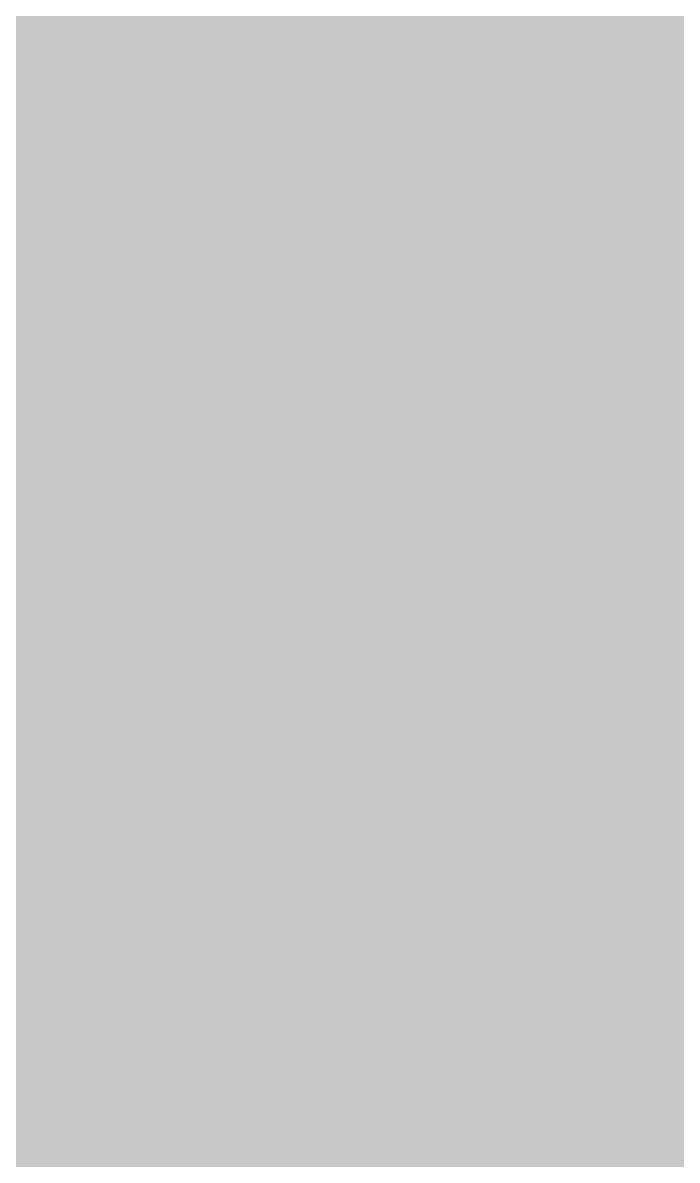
# Model space of a CAD drawing. Extents: x -60 to 60, y 0 to 50.
# Drawn here: x -33.488 to -31.78, y 28.323 to 31.291 of the extents above; entities that cross this region are included whole.
import ezdxf

# ---------------------------------------------------------------- set-up
doc = ezdxf.new("R2010")
doc.units = 0
doc.layers.add('21', color=53, linetype='CONTINUOUS')
doc.layers.add('42', color=132, linetype='CONTINUOUS')

# ---------------------------------------------------------------- blocks, each defined once
blk = doc.blocks.new('RECT')
blk.add_solid([(-0.5, -0.5), (0.5, -0.5), (-0.5, 0.5), (0.5, 0.5)])

msp = doc.modelspace()

# ---------------------------------------------------------------- linework, layer by layer
at = {"layer": '42', "const_width": 0.3556}
for points in [[(-45.268, 31.2928), (4.008, 31.2928)], [(-45.268, 30.9372), (4.008, 30.9372)], [(-45.268, 30.5816), (4.008, 30.5816)], [(-45.268, 30.226), (4.008, 30.226)], [(-45.268, 29.8704), (4.008, 29.8704)], [(-45.268, 29.5148), (4.008, 29.5148)], [(-45.268, 29.1592), (4.008, 29.1592)], [(-45.268, 28.8036), (4.008, 28.8036)], [(-45.268, 28.448), (4.008, 28.448)]]:
    msp.add_lwpolyline(points, dxfattribs=at)

# ---------------------------------------------------------------- block references
at = {"layer": '21', "rotation": 90}
for p, xscale, yscale in [((-33.4868, 30.7411), 0.8152, 0.0024), ((-33.4843, 30.7361), 0.8204, 0.0026), ((-33.4817, 30.7322), 0.828, 0.0024), ((-33.4792, 30.7271), 0.833, 0.0024), ((-33.4767, 30.7221), 0.8382, 0.0026), ((-33.4741, 30.717), 0.8484, 0.0024), ((-33.4716, 30.7119), 0.8534, 0.0026), ((-33.469, 30.7056), 0.8662, 0.0024), ((-33.4665, 30.6979), 0.8762, 0.0024), ((-33.464, 30.6891), 0.889, 0.0026), ((-33.4614, 30.6802), 0.9068, 0.0024), ((-33.4589, 30.6662), 0.9296, 0.0026), ((-33.4563, 30.3423), 1.5772, 0.0024), ((-33.4538, 30.3423), 1.5722, 0.0024), ((-33.4513, 30.3424), 1.5672, 0.0026), ((-33.4487, 30.3436), 1.5646, 0.0024), ((-33.4462, 30.3436), 1.5594, 0.0026), ((-33.4436, 30.3449), 1.557, 0.0024), ((-33.4411, 30.3436), 1.5544, 0.0024), ((-33.4386, 30.3436), 1.5494, 0.0026), ((-33.436, 30.3436), 1.5494, 0.0024), ((-33.4335, 30.3436), 1.5442, 0.0026), ((-33.4309, 30.3424), 1.5418, 0.0024), ((-33.4284, 30.3424), 1.5418, 0.0024), ((-33.4259, 30.3411), 1.5392, 0.0026), ((-33.4233, 30.3423), 1.5366, 0.0024), ((-33.4208, 30.3411), 1.5342, 0.0026), ((-33.4182, 30.3398), 1.5316, 0.0024), ((-33.4157, 30.3398), 1.5316, 0.0024), ((-33.4132, 30.3385), 1.529, 0.0026), ((-33.4106, 30.3385), 1.529, 0.0024), ((-33.4081, 30.3373), 1.5266, 0.0026), ((-33.4055, 30.3347), 1.5264, 0.0024), ((-33.403, 30.3347), 1.5264, 0.0024), ((-33.4005, 30.3335), 1.524, 0.0026), ((-33.3979, 30.3335), 1.524, 0.0024), ((-33.3954, 30.3322), 1.5214, 0.0026), ((-33.3928, 30.3296), 1.5214, 0.0024), ((-33.3903, 30.3296), 1.5214, 0.0024), ((-33.3878, 30.3284), 1.519, 0.0026), ((-33.3852, 30.3284), 1.519, 0.0024), ((-33.3827, 30.3258), 1.5188, 0.0026), ((-33.3801, 30.3246), 1.5164, 0.0024), ((-33.3776, 30.3246), 1.5164, 0.0024), ((-33.3751, 30.322), 1.5162, 0.0026), ((-33.3725, 30.3208), 1.5138, 0.0024), ((-33.37, 30.3208), 1.5138, 0.0026), ((-33.3674, 30.3182), 1.5138, 0.0024), ((-33.3649, 30.4452), 1.2598, 0.0024), ((-33.3624, 30.4477), 1.2496, 0.0026), ((-33.3598, 30.449), 1.242, 0.0024), ((-33.3573, 30.4516), 1.237, 0.0026), ((-33.3547, 30.4515), 1.2318, 0.0024), ((-33.3522, 30.4541), 1.2268, 0.0024), ((-33.3497, 30.4541), 1.2216, 0.0026), ((-33.3471, 30.4541), 1.2166, 0.0024), ((-33.3446, 30.4554), 1.2142, 0.0026), ((-33.342, 30.4554), 1.209, 0.0024), ((-33.3395, 30.4566), 1.2064, 0.0024), ((-33.337, 30.4567), 1.2014, 0.0026), ((-33.3344, 30.4566), 1.1962, 0.0024), ((-33.3319, 30.4579), 1.1938, 0.0026), ((-33.3293, 30.4579), 1.1886, 0.0024), ((-33.3268, 30.4592), 1.1862, 0.0024), ((-33.3243, 30.4592), 1.181, 0.0026), ((-33.3217, 30.4592), 1.176, 0.0024), ((-33.3192, 30.4592), 1.176, 0.0026), ((-33.3166, 30.4592), 1.171, 0.0024), ((-33.3141, 30.4605), 1.1684, 0.0024), ((-33.3116, 30.4592), 1.1658, 0.0026), ((-33.309, 30.4592), 1.1608, 0.0024), ((-33.3065, 30.4605), 1.1582, 0.0026), ((-33.3039, 30.4605), 1.1532, 0.0024), ((-33.3014, 30.4605), 1.1532, 0.0024), ((-33.2989, 30.4604), 1.148, 0.0026), ((-33.2963, 30.4592), 1.1456, 0.0024), ((-33.2938, 30.4605), 1.143, 0.0026), ((-33.2912, 30.4604), 1.1378, 0.0024), ((-33.2887, 30.4604), 1.1378, 0.0024), ((-33.2862, 30.4605), 1.1328, 0.0026), ((-33.2836, 30.4592), 1.1302, 0.0024), ((-33.2811, 30.4605), 1.1278, 0.0026), ((-33.2785, 30.4604), 1.1226, 0.0024), ((-33.276, 30.4604), 1.1226, 0.0024), ((-33.2735, 30.4605), 1.1176, 0.0026), ((-33.2709, 30.4592), 1.115, 0.0024), ((-33.2684, 30.4604), 1.1124, 0.0026), ((-33.2658, 30.4592), 1.11, 0.0024), ((-33.2633, 30.4592), 1.1048, 0.0024), ((-33.2608, 30.4592), 1.1048, 0.0026), ((-33.2582, 30.4592), 1.0998, 0.0024), ((-33.2557, 30.4579), 1.0972, 0.0026), ((-33.2531, 30.4592), 1.0948, 0.0024), ((-33.2506, 30.4579), 1.0922, 0.0024), ((-33.2481, 30.4579), 1.087, 0.0026), ((-33.2455, 30.4579), 1.087, 0.0024), ((-33.243, 30.4579), 1.082, 0.0026), ((-33.2404, 30.4566), 1.0794, 0.0024), ((-33.2379, 30.4579), 1.0768, 0.0024), ((-33.2354, 30.4567), 1.0744, 0.0026), ((-33.2328, 30.4554), 1.0718, 0.0024), ((-33.2303, 30.4554), 1.0668, 0.0026), ((-33.2277, 30.4554), 1.0668, 0.0024), ((-33.2252, 30.4554), 1.0618, 0.0024), ((-33.2227, 30.6065), 0.7544, 0.0026), ((-33.2201, 30.6078), 0.7468, 0.0024), ((-33.2176, 30.609), 0.739, 0.0026), ((-33.215, 30.6103), 0.7366, 0.0024), ((-33.2125, 30.6116), 0.729, 0.0024), ((-33.21, 30.6129), 0.7214, 0.0026), ((-33.2074, 30.6141), 0.7136, 0.0024), ((-33.2049, 30.6154), 0.706, 0.0026), ((-33.2023, 30.6166), 0.6984, 0.0024), ((-33.1998, 30.6179), 0.6908, 0.0024), ((-33.1973, 30.6192), 0.6832, 0.0026), ((-33.1947, 30.6217), 0.673, 0.0024), ((-33.1922, 30.623), 0.6654, 0.0026), ((-33.1896, 30.6243), 0.6578, 0.0024), ((-33.1871, 30.6256), 0.6502, 0.0024), ((-33.1846, 30.6268), 0.6426, 0.0026), ((-33.182, 30.6281), 0.635, 0.0024), ((-33.1795, 30.6294), 0.6274, 0.0026), ((-33.1769, 30.6306), 0.6196, 0.0024), ((-33.1744, 30.6332), 0.6096, 0.0024), ((-33.1719, 30.6345), 0.602, 0.0026), ((-33.1693, 30.6357), 0.5942, 0.0024), ((-33.1668, 30.637), 0.5868, 0.0026), ((-33.1642, 30.6383), 0.574, 0.0024), ((-33.1617, 30.6395), 0.5664, 0.0024), ((-33.1592, 30.6421), 0.5562, 0.0026), ((-33.1566, 30.642), 0.546, 0.0024), ((-33.1541, 30.6433), 0.5384, 0.0026), ((-33.1515, 30.6459), 0.5284, 0.0024), ((-33.149, 30.6459), 0.5182, 0.0024), ((-33.1465, 30.6484), 0.508, 0.0026), ((-33.1439, 30.6497), 0.4952, 0.0024), ((-33.1414, 30.6509), 0.4876, 0.0026), ((-33.1388, 30.6522), 0.4748, 0.0024), ((-33.1363, 30.6548), 0.4648, 0.0024), ((-33.1338, 30.6548), 0.4546, 0.0026), ((-33.1312, 30.656), 0.4418, 0.0024), ((-33.1287, 30.6573), 0.4292, 0.0026), ((-33.1261, 30.6598), 0.419, 0.0024), ((-33.1236, 30.6611), 0.4064, 0.0024), ((-33.1211, 30.6624), 0.3936, 0.0026), ((-33.1185, 30.6637), 0.381, 0.0024), ((-33.116, 30.6649), 0.3632, 0.0026), ((-33.1134, 30.6662), 0.3504, 0.0024), ((-33.1109, 30.6687), 0.3352, 0.0024), ((-33.1084, 30.6687), 0.32, 0.0026), ((-33.1058, 30.67), 0.3022, 0.0024), ((-33.1033, 30.6713), 0.2844, 0.0026), ((-33.1007, 30.6738), 0.264, 0.0024), ((-33.0982, 30.6751), 0.2464, 0.0024), ((-33.0957, 30.6763), 0.2234, 0.0026), ((-33.0931, 30.6776), 0.1954, 0.0024), ((-33.0906, 30.6789), 0.1676, 0.0026), ((-33.088, 30.6802), 0.1346, 0.0024), ((-33.0855, 30.6827), 0.0838, 0.0024), ((-32.7629, 30.002), 0.8508, 0.0024), ((-32.7604, 30.002), 0.8508, 0.0026), ((-32.7578, 30.002), 0.8508, 0.0024), ((-32.7553, 30.0033), 0.8484, 0.0024), ((-32.7528, 30.0033), 0.8484, 0.0026), ((-32.7502, 30.0045), 0.8508, 0.0024), ((-32.7477, 30.0058), 0.8484, 0.0026), ((-32.7451, 30.0058), 0.8484, 0.0024), ((-32.7426, 30.0058), 0.8484, 0.0024), ((-32.7401, 30.0071), 0.8458, 0.0026), ((-32.7375, 30.0083), 0.8482, 0.0024), ((-32.735, 30.0083), 0.8482, 0.0026), ((-32.7324, 30.0096), 0.8458, 0.0024), ((-32.7299, 30.0096), 0.8458, 0.0024), ((-32.7274, 30.0109), 0.8432, 0.0026), ((-32.7248, 30.0109), 0.8432, 0.0024), ((-32.7223, 30.0122), 0.8458, 0.0026), ((-32.7197, 30.0134), 0.8432, 0.0024), ((-32.7172, 30.0134), 0.8432, 0.0024), ((-32.7147, 30.0134), 0.8432, 0.0026), ((-32.7121, 30.0147), 0.8408, 0.0024), ((-32.7096, 30.0147), 0.8408, 0.0026), ((-32.707, 30.016), 0.8382, 0.0024), ((-32.7045, 30.0172), 0.8406, 0.0024), ((-32.702, 30.0172), 0.8406, 0.0026), ((-32.6994, 30.0185), 0.8382, 0.0024), ((-32.6969, 30.0185), 0.8382, 0.0026), ((-32.6943, 30.0198), 0.8356, 0.0024), ((-32.6918, 30.0198), 0.8356, 0.0024), ((-32.6893, 30.0198), 0.8356, 0.0026), ((-32.6867, 30.021), 0.833, 0.0024), ((-32.6842, 30.0223), 0.8356, 0.0026), ((-32.6816, 30.0236), 0.8332, 0.0024), ((-32.6791, 30.0236), 0.8332, 0.0024), ((-32.6766, 30.0236), 0.8332, 0.0026), ((-32.674, 30.0249), 0.8306, 0.0024), ((-32.6715, 30.0249), 0.8306, 0.0026), ((-32.6689, 30.0261), 0.828, 0.0024), ((-32.6664, 30.0261), 0.828, 0.0024), ((-32.6639, 30.0261), 0.828, 0.0026), ((-32.6613, 30.0274), 0.8254, 0.0024), ((-32.6588, 30.0274), 0.8254, 0.0026), ((-32.6562, 30.0287), 0.823, 0.0024), ((-32.6537, 30.0287), 0.823, 0.0024), ((-32.6512, 30.0299), 0.8204, 0.0026), ((-32.6486, 30.0299), 0.8204, 0.0024), ((-32.6461, 30.0299), 0.8204, 0.0026), ((-32.6435, 30.0325), 0.8204, 0.0024), ((-32.641, 30.0325), 0.8204, 0.0024), ((-32.6385, 30.0337), 0.8178, 0.0026), ((-32.6359, 30.0337), 0.8178, 0.0024), ((-32.6334, 30.035), 0.8152, 0.0026), ((-32.6308, 30.035), 0.8152, 0.0024), ((-32.6283, 30.035), 0.8152, 0.0024), ((-32.6258, 30.0363), 0.8128, 0.0026), ((-32.6232, 30.0363), 0.8128, 0.0024), ((-32.6207, 30.0375), 0.8102, 0.0026), ((-32.6181, 30.0375), 0.8102, 0.0024), ((-32.6156, 30.0388), 0.8076, 0.0024), ((-32.6131, 30.0388), 0.8076, 0.0026), ((-32.6105, 30.0401), 0.8052, 0.0024), ((-32.608, 30.0388), 0.8026, 0.0026), ((-32.6054, 30.0401), 0.8, 0.0024), ((-32.6029, 30.0401), 0.8, 0.0024), ((-32.6004, 30.0414), 0.7976, 0.0026), ((-32.5978, 30.0414), 0.7976, 0.0024), ((-32.5953, 30.0426), 0.795, 0.0026), ((-32.5927, 30.0426), 0.795, 0.0024), ((-32.5902, 30.0439), 0.7924, 0.0024), ((-32.5877, 30.0439), 0.7924, 0.0026), ((-32.5851, 30.0452), 0.79, 0.0024), ((-32.5826, 30.0452), 0.79, 0.0026), ((-32.58, 30.0465), 0.7874, 0.0024), ((-32.5775, 30.0465), 0.7874, 0.0024), ((-32.575, 30.0477), 0.7848, 0.0026), ((-32.5724, 30.0477), 0.7848, 0.0024), ((-32.5699, 30.049), 0.7824, 0.0026), ((-32.5673, 30.0477), 0.7798, 0.0024), ((-32.5648, 30.049), 0.7772, 0.0024), ((-32.5623, 30.049), 0.7772, 0.0026), ((-32.5597, 30.0502), 0.7746, 0.0024), ((-32.5572, 30.0502), 0.7746, 0.0026), ((-32.5546, 30.0515), 0.772, 0.0024), ((-32.5521, 30.0515), 0.772, 0.0024), ((-32.5496, 30.0528), 0.7696, 0.0026), ((-32.547, 30.0515), 0.767, 0.0024), ((-32.5445, 30.0528), 0.7646, 0.0026), ((-32.5419, 30.0528), 0.7646, 0.0024), ((-32.5394, 30.0541), 0.762, 0.0024), ((-32.5369, 30.0553), 0.7594, 0.0026), ((-32.5343, 30.0553), 0.7594, 0.0024), ((-32.5318, 30.0566), 0.7568, 0.0026), ((-32.5292, 30.0553), 0.7542, 0.0024), ((-32.5267, 30.0566), 0.7518, 0.0024), ((-32.5242, 30.0566), 0.7518, 0.0026), ((-32.5216, 30.0578), 0.7492, 0.0024), ((-32.5191, 30.0591), 0.7466, 0.0026), ((-32.5165, 30.0579), 0.7442, 0.0024), ((-32.514, 30.0591), 0.7416, 0.0024), ((-32.5115, 30.0591), 0.7416, 0.0026), ((-32.5089, 30.0604), 0.739, 0.0024), ((-32.5064, 30.0617), 0.7366, 0.0026), ((-32.5038, 30.0604), 0.734, 0.0024), ((-32.5013, 30.0617), 0.7316, 0.0024), ((-32.4988, 30.0617), 0.7316, 0.0026), ((-32.4962, 30.063), 0.729, 0.0024), ((-32.8645, 29.9702), 0.8534, 0.0024), ((-32.862, 29.9702), 0.8534, 0.0026), ((-32.8594, 29.9715), 0.8508, 0.0024), ((-32.8569, 29.9728), 0.8534, 0.0024), ((-32.8544, 29.9728), 0.8534, 0.0026), ((-32.8518, 29.974), 0.8508, 0.0024), ((-32.8493, 29.9753), 0.8534, 0.0026), ((-32.8467, 29.9753), 0.8534, 0.0024), ((-32.8442, 29.9753), 0.8534, 0.0024), ((-32.8417, 29.9779), 0.8534, 0.0026), ((-32.8391, 29.9779), 0.8534, 0.0024), ((-32.8366, 29.9779), 0.8534, 0.0026), ((-32.834, 29.9804), 0.8534, 0.0024), ((-32.8315, 29.9804), 0.8534, 0.0024), ((-32.829, 29.9804), 0.8534, 0.0026), ((-32.8264, 29.9829), 0.8534, 0.0024), ((-32.8239, 29.9829), 0.8534, 0.0026), ((-32.8213, 29.9829), 0.8534, 0.0024), ((-32.8188, 29.9842), 0.856, 0.0024), ((-32.8163, 29.9855), 0.8534, 0.0026), ((-32.8137, 29.9855), 0.8534, 0.0024), ((-32.8112, 29.9868), 0.856, 0.0026), ((-32.8086, 29.988), 0.8534, 0.0024), ((-32.8061, 29.988), 0.8534, 0.0024), ((-32.8036, 29.988), 0.8534, 0.0026), ((-32.801, 29.9906), 0.8534, 0.0024), ((-32.7985, 29.9906), 0.8534, 0.0026), ((-32.7959, 29.9906), 0.8534, 0.0024), ((-32.7934, 29.9931), 0.8534, 0.0024), ((-32.7909, 29.9931), 0.8534, 0.0026), ((-32.7883, 29.9931), 0.8534, 0.0024), ((-32.7858, 29.9943), 0.8508, 0.0026), ((-32.7832, 29.9956), 0.8534, 0.0024), ((-32.7807, 29.9956), 0.8534, 0.0024), ((-32.7782, 29.9969), 0.8508, 0.0026), ((-32.7756, 29.9969), 0.8508, 0.0024), ((-32.7731, 29.9982), 0.8534, 0.0026), ((-32.7705, 29.9994), 0.8508, 0.0024), ((-32.768, 29.9994), 0.8508, 0.0024), ((-32.7655, 29.9994), 0.8508, 0.0026), ((-32.4937, 30.0629), 0.7238, 0.0026), ((-32.4911, 30.0629), 0.7238, 0.0024), ((-32.4886, 30.0642), 0.7212, 0.0024), ((-32.4861, 30.0642), 0.7212, 0.0026), ((-32.4835, 30.0642), 0.7162, 0.0024), ((-32.481, 30.0655), 0.7138, 0.0026), ((-32.4784, 30.0655), 0.7138, 0.0024), ((-32.4759, 30.0668), 0.7112, 0.0024), ((-32.4734, 30.0667), 0.706, 0.0026), ((-32.4708, 30.0667), 0.706, 0.0024), ((-32.4683, 30.068), 0.7034, 0.0026), ((-32.4657, 30.068), 0.6984, 0.0024), ((-32.4632, 30.068), 0.6984, 0.0024), ((-32.4607, 30.0693), 0.696, 0.0026), ((-32.4581, 30.0706), 0.6934, 0.0024), ((-32.4556, 30.0706), 0.6884, 0.0026), ((-32.453, 30.0706), 0.6884, 0.0024), ((-32.4505, 30.0719), 0.6858, 0.0024), ((-32.448, 30.0718), 0.6806, 0.0026), ((-32.4454, 30.0718), 0.6806, 0.0024), ((-32.4429, 30.0731), 0.6782, 0.0026), ((-32.4403, 30.0731), 0.673, 0.0024), ((-32.4378, 30.0744), 0.6706, 0.0024), ((-32.4353, 30.0731), 0.668, 0.0026), ((-32.4327, 30.0744), 0.6654, 0.0024), ((-32.4302, 30.0756), 0.6628, 0.0026), ((-32.4276, 30.0756), 0.6578, 0.0024), ((-32.4251, 30.0756), 0.6578, 0.0024), ((-32.4226, 30.0769), 0.6552, 0.0026), ((-32.42, 30.0769), 0.6502, 0.0024), ((-32.4175, 30.0782), 0.6476, 0.0026), ((-32.4149, 30.0769), 0.645, 0.0024), ((-32.4124, 30.0782), 0.6426, 0.0024), ((-32.4099, 30.0794), 0.64, 0.0026), ((-32.4073, 30.0795), 0.635, 0.0024), ((-32.4048, 30.0807), 0.6324, 0.0026), ((-32.9356, 30.1658), 0.4012, 0.0024), ((-32.9331, 30.1658), 0.4012, 0.0024), ((-32.9306, 30.1671), 0.4038, 0.0026), ((-32.928, 30.1658), 0.4064, 0.0024), ((-32.9255, 30.1671), 0.409, 0.0026), ((-32.9229, 30.1671), 0.409, 0.0024), ((-32.9204, 30.1671), 0.414, 0.0024), ((-32.9179, 30.1671), 0.414, 0.0026), ((-32.9153, 30.1671), 0.414, 0.0024), ((-32.9128, 30.1671), 0.419, 0.0026), ((-32.9102, 30.1671), 0.419, 0.0024), ((-32.9077, 30.1671), 0.4242, 0.0024), ((-32.9052, 30.1671), 0.4242, 0.0026), ((-32.9026, 30.1671), 0.4292, 0.0024), ((-32.9001, 30.1671), 0.4292, 0.0026), ((-32.8975, 30.1658), 0.4318, 0.0024), ((-32.895, 30.1658), 0.4368, 0.0024), ((-32.8925, 30.1646), 0.4394, 0.0026), ((-32.8899, 30.1645), 0.4444, 0.0024), ((-32.8874, 30.1633), 0.447, 0.0026), ((-32.8848, 30.1633), 0.4522, 0.0024), ((-32.8823, 30.162), 0.4546, 0.0024), ((-32.8798, 30.1582), 0.4622, 0.0026), ((-32.8772, 29.9664), 0.8508, 0.0024), ((-32.8747, 29.9664), 0.8508, 0.0026), ((-32.8721, 29.9664), 0.8508, 0.0024), ((-32.8696, 29.9689), 0.8508, 0.0024), ((-32.8671, 29.9689), 0.8508, 0.0026), ((-32.4022, 30.0807), 0.6272, 0.0024), ((-32.3997, 30.0807), 0.6272, 0.0024), ((-32.3972, 30.0807), 0.6222, 0.0026), ((-32.3946, 30.082), 0.6198, 0.0024), ((-32.3921, 30.0833), 0.6172, 0.0026), ((-32.3895, 30.0833), 0.6122, 0.0024), ((-32.387, 30.0846), 0.6096, 0.0024), ((-32.3845, 30.0845), 0.6044, 0.0026), ((-32.3819, 30.0845), 0.6044, 0.0024), ((-32.3794, 30.0845), 0.5994, 0.0026), ((-32.3768, 30.0858), 0.5968, 0.0024), ((-32.3743, 30.0858), 0.5918, 0.0024), ((-32.3718, 30.0871), 0.5892, 0.0026), ((-32.3692, 30.0871), 0.5842, 0.0024), ((-32.3667, 30.0883), 0.5816, 0.0026), ((-32.3641, 30.0884), 0.5766, 0.0024), ((-32.3616, 30.0896), 0.574, 0.0024), ((-32.3591, 30.0896), 0.5688, 0.0026), ((-32.3565, 30.0909), 0.5664, 0.0024), ((-32.354, 30.0909), 0.5614, 0.0026), ((-32.3514, 30.0922), 0.5588, 0.0024), ((-32.3489, 30.0921), 0.5536, 0.0024), ((-32.3464, 30.0922), 0.5486, 0.0026), ((-32.3438, 30.0934), 0.546, 0.0024), ((-32.9966, 30.1557), 0.3658, 0.0024), ((-32.9941, 30.1557), 0.3658, 0.0026), ((-32.9915, 30.1569), 0.3682, 0.0024), ((-32.989, 30.1569), 0.3682, 0.0026), ((-32.9864, 30.1582), 0.3708, 0.0024), ((-32.9839, 30.1582), 0.3708, 0.0024), ((-32.9814, 30.1595), 0.3734, 0.0026), ((-32.9788, 30.1595), 0.3734, 0.0024), ((-32.9763, 30.1595), 0.3784, 0.0026), ((-32.9737, 30.1595), 0.3784, 0.0024), ((-32.9712, 30.1595), 0.3784, 0.0024), ((-32.9687, 30.1608), 0.381, 0.0026), ((-32.9661, 30.1608), 0.381, 0.0024), ((-32.9636, 30.162), 0.3834, 0.0026), ((-32.961, 30.162), 0.3834, 0.0024), ((-32.9585, 30.1633), 0.386, 0.0024), ((-32.956, 30.1633), 0.386, 0.0026), ((-32.9534, 30.1646), 0.3886, 0.0024), ((-32.9509, 30.1633), 0.3912, 0.0026), ((-32.9483, 30.1645), 0.3936, 0.0024), ((-32.9458, 30.1645), 0.3936, 0.0024), ((-32.9433, 30.1645), 0.3936, 0.0026), ((-32.9407, 30.1658), 0.3962, 0.0024), ((-32.9382, 30.1646), 0.3988, 0.0026), ((-32.3413, 30.0934), 0.541, 0.0026), ((-32.3387, 30.0947), 0.5384, 0.0024), ((-32.3362, 30.0947), 0.5334, 0.0024), ((-32.3337, 30.096), 0.5258, 0.0026), ((-32.3311, 30.0972), 0.5232, 0.0024), ((-32.3286, 30.0972), 0.518, 0.0026), ((-32.326, 30.0985), 0.5156, 0.0024), ((-32.3235, 30.0985), 0.5104, 0.0024), ((-32.321, 30.0985), 0.5054, 0.0026), ((-32.3184, 30.0998), 0.503, 0.0024), ((-32.3159, 30.101), 0.4952, 0.0026), ((-32.3133, 30.1011), 0.4902, 0.0024), ((-32.3108, 30.101), 0.485, 0.0024), ((-32.3083, 30.1023), 0.4826, 0.0026), ((-32.3057, 30.1036), 0.475, 0.0024), ((-32.3032, 30.1036), 0.4698, 0.0026), ((-32.3006, 30.1049), 0.4674, 0.0024), ((-33.0626, 30.1379), 0.3404, 0.0024), ((-33.0601, 30.1379), 0.3404, 0.0024), ((-33.0576, 30.1391), 0.3428, 0.0026), ((-33.055, 30.1391), 0.3428, 0.0024), ((-33.0525, 30.1404), 0.3454, 0.0026), ((-33.0499, 30.1417), 0.3428, 0.0024), ((-33.0474, 30.143), 0.3454, 0.0024), ((-33.0449, 30.143), 0.3454, 0.0026), ((-33.0423, 30.1442), 0.3478, 0.0024), ((-33.0398, 30.1442), 0.3478, 0.0026), ((-33.0372, 30.1455), 0.3504, 0.0024), ((-33.0347, 30.1455), 0.3504, 0.0024), ((-33.0322, 30.1455), 0.3504, 0.0026), ((-33.0296, 30.1468), 0.353, 0.0024), ((-33.0271, 30.1468), 0.353, 0.0026), ((-33.0245, 30.1481), 0.3556, 0.0024), ((-33.022, 30.1481), 0.3556, 0.0024), ((-33.0195, 30.1506), 0.3556, 0.0026), ((-33.0169, 30.1506), 0.3556, 0.0024), ((-33.0144, 30.1518), 0.358, 0.0026), ((-33.0118, 30.1518), 0.358, 0.0024), ((-33.0093, 30.1531), 0.3606, 0.0024), ((-33.0068, 30.1531), 0.3606, 0.0026), ((-33.0042, 30.1544), 0.3632, 0.0024), ((-33.0017, 30.1544), 0.3632, 0.0026), ((-32.9991, 30.1544), 0.3632, 0.0024), ((-32.2981, 30.1061), 0.4596, 0.0024), ((-32.2956, 30.1061), 0.4546, 0.0026), ((-32.293, 30.1074), 0.447, 0.0024), ((-32.2905, 30.1074), 0.442, 0.0026), ((-32.2879, 30.1074), 0.4368, 0.0024), ((-32.2854, 30.11), 0.4318, 0.0024), ((-32.2829, 30.1099), 0.4266, 0.0026), ((-32.2803, 30.1112), 0.419, 0.0024), ((-32.2778, 30.1125), 0.4114, 0.0026), ((-32.2752, 30.1125), 0.4064, 0.0024), ((-32.2727, 30.1138), 0.3988, 0.0024), ((-32.2702, 30.115), 0.391, 0.0026), ((-32.2676, 30.115), 0.386, 0.0024), ((-33.1261, 30.1163), 0.3226, 0.0024), ((-33.1236, 30.1163), 0.3226, 0.0024), ((-33.1211, 30.1188), 0.3224, 0.0026), ((-33.1185, 30.1188), 0.3224, 0.0024), ((-33.116, 30.1201), 0.325, 0.0026), ((-33.1134, 30.1201), 0.325, 0.0024), ((-33.1109, 30.1214), 0.3276, 0.0024), ((-33.1084, 30.1226), 0.325, 0.0026), ((-33.1058, 30.1239), 0.3276, 0.0024), ((-33.1033, 30.1239), 0.3276, 0.0026), ((-33.1007, 30.1252), 0.3302, 0.0024), ((-33.0982, 30.1264), 0.3276, 0.0024), ((-33.0957, 30.1277), 0.3302, 0.0026), ((-33.0931, 30.1277), 0.3302, 0.0024), ((-33.0906, 30.129), 0.3328, 0.0026), ((-33.088, 30.129), 0.3328, 0.0024), ((-33.0855, 30.1302), 0.3352, 0.0024), ((-33.083, 30.1315), 0.3326, 0.0026), ((-33.0804, 30.1328), 0.3352, 0.0024), ((-33.0779, 30.1328), 0.3352, 0.0026), ((-33.0753, 30.1328), 0.3352, 0.0024), ((-33.0728, 30.1341), 0.3378, 0.0024), ((-33.0703, 30.1341), 0.3378, 0.0026), ((-33.0677, 30.1366), 0.3378, 0.0024), ((-33.0652, 30.1366), 0.3378, 0.0026), ((-32.2651, 30.1163), 0.3784, 0.0026), ((-32.2625, 30.1176), 0.3708, 0.0024), ((-32.26, 30.1188), 0.3632, 0.0024), ((-32.2575, 30.1201), 0.3556, 0.0026), ((-32.2549, 30.1201), 0.3504, 0.0024), ((-32.2524, 30.1201), 0.3404, 0.0026), ((-32.2498, 30.1214), 0.3328, 0.0024), ((-32.2473, 30.1239), 0.3226, 0.0024), ((-32.2448, 30.1252), 0.315, 0.0026), ((-32.2422, 30.1252), 0.3048, 0.0024), ((-33.182, 30.0947), 0.3098, 0.0024), ((-33.1795, 30.0947), 0.3098, 0.0026), ((-33.1769, 30.0972), 0.3098, 0.0024), ((-33.1744, 30.0972), 0.3098, 0.0024), ((-33.1719, 30.0985), 0.3124, 0.0026), ((-33.1693, 30.0985), 0.3124, 0.0024), ((-33.1668, 30.1011), 0.3124, 0.0026), ((-33.1642, 30.1011), 0.3124, 0.0024), ((-33.1617, 30.1023), 0.3148, 0.0024), ((-33.1592, 30.1036), 0.3124, 0.0026), ((-33.1566, 30.1049), 0.315, 0.0024), ((-33.1541, 30.1049), 0.315, 0.0026), ((-33.1515, 30.1061), 0.3174, 0.0024), ((-33.149, 30.1074), 0.315, 0.0024), ((-33.1465, 30.1086), 0.3174, 0.0026), ((-33.1439, 30.1086), 0.3174, 0.0024), ((-33.1414, 30.1112), 0.3174, 0.0026), ((-33.1388, 30.1112), 0.3174, 0.0024), ((-33.1363, 30.1125), 0.32, 0.0024), ((-33.1338, 30.1125), 0.32, 0.0026), ((-33.1312, 30.115), 0.32, 0.0024), ((-33.1287, 30.115), 0.32, 0.0026), ((-32.2397, 30.1265), 0.2972, 0.0026), ((-32.2371, 30.1265), 0.287, 0.0024), ((-32.2346, 30.129), 0.2768, 0.0024), ((-32.2321, 30.129), 0.2666, 0.0026), ((-32.2295, 30.129), 0.2566, 0.0024), ((-32.227, 30.1315), 0.2462, 0.0026), ((-32.2244, 30.1328), 0.2336, 0.0024), ((-33.2227, 30.0744), 0.2998, 0.0026), ((-33.2201, 30.0756), 0.3022, 0.0024), ((-33.2176, 30.0782), 0.3022, 0.0026), ((-33.215, 30.0782), 0.3022, 0.0024), ((-33.2125, 30.0807), 0.3022, 0.0024), ((-33.21, 30.082), 0.3048, 0.0026), ((-33.2074, 30.082), 0.3048, 0.0024), ((-33.2049, 30.0846), 0.3048, 0.0026), ((-33.2023, 30.0846), 0.3048, 0.0024), ((-33.1998, 30.0858), 0.3072, 0.0024), ((-33.1973, 30.0871), 0.3048, 0.0026), ((-33.1947, 30.0883), 0.3072, 0.0024), ((-33.1922, 30.0909), 0.3074, 0.0026), ((-33.1896, 30.0909), 0.3074, 0.0024), ((-33.1871, 30.0921), 0.3098, 0.0024), ((-33.1846, 30.0934), 0.3072, 0.0026), ((-32.2219, 30.1341), 0.221, 0.0024), ((-32.2194, 30.1328), 0.2082, 0.0026), ((-32.2168, 30.1353), 0.193, 0.0024), ((-32.2143, 30.1366), 0.1802, 0.0026), ((-32.2117, 30.1379), 0.1626, 0.0024), ((-32.2092, 30.1392), 0.1448, 0.0024), ((-32.2067, 30.1391), 0.1244, 0.0026), ((-32.2041, 30.1391), 0.099, 0.0024), ((-32.2016, 30.1417), 0.0634, 0.0026), ((-33.4589, 29.8191), 0.541, 0.0026), ((-33.464, 29.4623), 1.1684, 0.0026), ((-33.4614, 29.8039), 0.5258, 0.0024), ((-33.4716, 29.4457), 1.1302, 0.0026), ((-33.469, 29.4496), 1.143, 0.0024), ((-33.4665, 29.4559), 1.1556, 0.0024), ((-33.4792, 29.433), 1.0998, 0.0024), ((-33.4767, 29.4356), 1.11, 0.0026), ((-33.4741, 29.4406), 1.12, 0.0024), ((-33.4868, 29.4228), 1.0794, 0.0024), ((-33.4843, 29.4254), 1.0846, 0.0026), ((-33.4817, 29.4292), 1.0922, 0.0024), ((-32.8848, 29.715), 0.353, 0.0024), ((-32.8823, 29.7175), 0.358, 0.0024), ((-32.8798, 29.7213), 0.3656, 0.0026), ((-32.9102, 29.6972), 0.3328, 0.0024), ((-32.9077, 29.6972), 0.3328, 0.0024), ((-32.9052, 29.6997), 0.3326, 0.0026), ((-32.9026, 29.701), 0.3352, 0.0024), ((-32.9001, 29.7023), 0.3378, 0.0026), ((-32.8975, 29.7035), 0.3402, 0.0024), ((-32.895, 29.7073), 0.3428, 0.0024), ((-32.8925, 29.7086), 0.3454, 0.0026), ((-32.8899, 29.7099), 0.348, 0.0024), ((-32.8874, 29.7137), 0.3504, 0.0026), ((-32.9509, 29.6769), 0.3124, 0.0026), ((-32.9483, 29.6769), 0.3124, 0.0024), ((-32.9458, 29.6794), 0.3124, 0.0024), ((-32.9433, 29.6807), 0.315, 0.0026), ((-32.9407, 29.6807), 0.315, 0.0024), ((-32.9382, 29.6819), 0.3174, 0.0026), ((-32.9356, 29.6845), 0.3174, 0.0024), ((-32.9331, 29.6845), 0.3174, 0.0024), ((-32.9306, 29.6858), 0.32, 0.0026), ((-32.928, 29.687), 0.3224, 0.0024), ((-32.9255, 29.6896), 0.3226, 0.0026), ((-32.9229, 29.6896), 0.3226, 0.0024), ((-32.9204, 29.6908), 0.325, 0.0024), ((-32.9179, 29.6921), 0.3276, 0.0026), ((-32.9153, 29.6946), 0.3276, 0.0024), ((-32.9128, 29.6959), 0.3302, 0.0026), ((-33.0093, 29.1727), 1.2598, 0.0024), ((-33.0068, 29.1714), 1.2624, 0.0026), ((-33.0042, 29.1727), 1.265, 0.0024), ((-33.0017, 29.1727), 1.265, 0.0026), ((-32.9991, 29.1727), 1.27, 0.0024), ((-32.9966, 29.1727), 1.27, 0.0024), ((-32.9941, 29.1739), 1.2724, 0.0026), ((-32.9915, 29.1727), 1.275, 0.0024), ((-32.989, 29.174), 1.2776, 0.0026), ((-32.9864, 29.174), 1.2776, 0.0024), ((-32.9839, 29.1739), 1.2826, 0.0024), ((-32.9814, 29.1739), 1.2826, 0.0026), ((-32.9788, 29.1752), 1.2852, 0.0024), ((-32.9763, 29.1752), 1.2852, 0.0026), ((-32.9737, 29.1752), 1.2902, 0.0024), ((-32.9712, 29.1752), 1.2902, 0.0024), ((-32.9687, 29.1765), 1.2928, 0.0026), ((-32.9661, 29.1752), 1.2954, 0.0024), ((-32.9636, 29.1765), 1.298, 0.0026), ((-32.961, 29.1765), 1.298, 0.0024), ((-32.9585, 29.1777), 1.3004, 0.0024), ((-32.956, 29.1778), 1.3056, 0.0026), ((-32.9534, 29.6756), 0.3098, 0.0024), ((-33.3649, 29.6794), 0.2362, 0.0024), ((-33.3624, 29.6743), 0.231, 0.0026), ((-33.3598, 29.6718), 0.226, 0.0024), ((-33.3573, 29.6692), 0.226, 0.0026), ((-33.3547, 29.668), 0.2236, 0.0024), ((-33.3522, 29.6667), 0.221, 0.0024), ((-33.3497, 29.6642), 0.221, 0.0026), ((-33.0906, 29.5257), 0.4978, 0.0026), ((-33.088, 29.5219), 0.5054, 0.0024), ((-33.0855, 29.5169), 0.5156, 0.0024), ((-33.083, 29.1739), 1.2064, 0.0026), ((-33.0804, 29.1727), 1.209, 0.0024), ((-33.0779, 29.1727), 1.209, 0.0026), ((-33.0753, 29.1727), 1.209, 0.0024), ((-33.0728, 29.1727), 1.2142, 0.0024), ((-33.0703, 29.1727), 1.2142, 0.0026), ((-33.0677, 29.1714), 1.2166, 0.0024), ((-33.0652, 29.1727), 1.2192, 0.0026), ((-33.0626, 29.1714), 1.2216, 0.0024), ((-33.0601, 29.1714), 1.2216, 0.0024), ((-33.0576, 29.1727), 1.2242, 0.0026), ((-33.055, 29.1714), 1.2268, 0.0024), ((-33.0525, 29.1714), 1.2268, 0.0026), ((-33.0499, 29.1714), 1.2318, 0.0024), ((-33.0474, 29.1714), 1.2318, 0.0024), ((-33.0449, 29.1714), 1.2318, 0.0026), ((-33.0423, 29.1714), 1.237, 0.0024), ((-33.0398, 29.1714), 1.237, 0.0026), ((-33.0372, 29.1701), 1.2394, 0.0024), ((-33.0347, 29.1714), 1.242, 0.0024), ((-33.0322, 29.1714), 1.242, 0.0026), ((-33.0296, 29.1714), 1.247, 0.0024), ((-33.0271, 29.1714), 1.247, 0.0026), ((-33.0245, 29.1714), 1.247, 0.0024), ((-33.022, 29.1714), 1.2522, 0.0024), ((-33.0195, 29.1714), 1.2522, 0.0026), ((-33.0169, 29.1727), 1.2548, 0.0024), ((-33.0144, 29.1714), 1.2572, 0.0026), ((-33.0118, 29.1714), 1.2572, 0.0024), ((-33.3471, 29.6629), 0.2184, 0.0024), ((-33.3446, 29.6604), 0.2184, 0.0026), ((-33.342, 29.6604), 0.2184, 0.0024), ((-33.3395, 29.6578), 0.2184, 0.0024), ((-33.337, 29.6566), 0.221, 0.0026), ((-33.3344, 29.6553), 0.2184, 0.0024), ((-33.3319, 29.654), 0.221, 0.0026), ((-33.3293, 29.6527), 0.2184, 0.0024), ((-33.3268, 29.6515), 0.221, 0.0024), ((-33.3243, 29.6515), 0.221, 0.0026), ((-33.3217, 29.6489), 0.2208, 0.0024), ((-33.3192, 29.6476), 0.2234, 0.0026), ((-33.3166, 29.6476), 0.2234, 0.0024), ((-33.3141, 29.6451), 0.2234, 0.0024), ((-33.3116, 29.6451), 0.2234, 0.0026), ((-33.309, 29.6438), 0.226, 0.0024), ((-33.3065, 29.6426), 0.2286, 0.0026), ((-33.3039, 29.6413), 0.226, 0.0024), ((-33.3014, 29.6401), 0.2286, 0.0024), ((-33.2989, 29.6388), 0.2312, 0.0026), ((-33.2963, 29.6388), 0.2312, 0.0024), ((-33.2938, 29.6375), 0.2336, 0.0026), ((-33.2912, 29.6349), 0.2336, 0.0024), ((-33.2887, 29.6349), 0.2336, 0.0024), ((-33.2862, 29.6337), 0.2362, 0.0026), ((-33.2836, 29.6324), 0.2386, 0.0024), ((-33.2811, 29.6311), 0.2412, 0.0026), ((-33.2785, 29.6311), 0.2412, 0.0024), ((-33.276, 29.6299), 0.2438, 0.0024), ((-33.2735, 29.6286), 0.2464, 0.0026), ((-33.2709, 29.6273), 0.2488, 0.0024), ((-33.2684, 29.6261), 0.2464, 0.0026), ((-33.2658, 29.6248), 0.2488, 0.0024), ((-33.2633, 29.6235), 0.2514, 0.0024), ((-33.2608, 29.6223), 0.254, 0.0026), ((-33.2582, 29.621), 0.2566, 0.0024), ((-33.2557, 29.621), 0.2566, 0.0026), ((-33.2531, 29.6197), 0.259, 0.0024), ((-33.2506, 29.6185), 0.2616, 0.0024), ((-33.2481, 29.6172), 0.2642, 0.0026), ((-33.2455, 29.6159), 0.2666, 0.0024), ((-33.243, 29.6146), 0.2692, 0.0026), ((-33.2404, 29.6134), 0.2718, 0.0024), ((-33.2379, 29.6121), 0.2742, 0.0024), ((-33.2354, 29.6121), 0.2742, 0.0026), ((-33.2328, 29.6108), 0.2768, 0.0024), ((-33.2303, 29.6096), 0.2794, 0.0026), ((-33.2277, 29.6083), 0.282, 0.0024), ((-33.2252, 29.607), 0.2844, 0.0024), ((-33.2227, 29.6058), 0.287, 0.0026), ((-33.2201, 29.6045), 0.2896, 0.0024), ((-33.2176, 29.6032), 0.292, 0.0026), ((-33.215, 29.6032), 0.2972, 0.0024), ((-33.2125, 29.6019), 0.2996, 0.0024), ((-33.21, 29.6007), 0.3022, 0.0026), ((-33.2074, 29.5994), 0.3048, 0.0024), ((-33.2049, 29.5981), 0.3072, 0.0026), ((-33.2023, 29.5968), 0.3098, 0.0024), ((-33.1998, 29.5956), 0.3124, 0.0024), ((-33.1973, 29.5943), 0.3148, 0.0026), ((-33.1947, 29.593), 0.3174, 0.0024), ((-33.1922, 29.5918), 0.32, 0.0026), ((-33.1896, 29.5905), 0.3226, 0.0024), ((-33.1871, 29.5905), 0.3276, 0.0024), ((-33.1846, 29.5893), 0.3302, 0.0026), ((-33.182, 29.588), 0.3328, 0.0024), ((-33.1795, 29.5854), 0.3378, 0.0026), ((-33.1769, 29.5842), 0.3404, 0.0024), ((-33.1744, 29.5829), 0.3428, 0.0024), ((-33.1719, 29.5816), 0.3454, 0.0026), ((-33.1693, 29.5816), 0.3504, 0.0024), ((-33.1668, 29.5803), 0.353, 0.0026), ((-33.1642, 29.5791), 0.3556, 0.0024), ((-33.1617, 29.5765), 0.3606, 0.0024), ((-33.1592, 29.5753), 0.3632, 0.0026), ((-33.1566, 29.574), 0.3658, 0.0024), ((-33.1541, 29.574), 0.3708, 0.0026), ((-33.1515, 29.5714), 0.3758, 0.0024), ((-33.149, 29.5702), 0.3784, 0.0024), ((-33.1465, 29.5689), 0.381, 0.0026), ((-33.1439, 29.5664), 0.386, 0.0024), ((-33.1414, 29.5664), 0.3912, 0.0026), ((-33.1388, 29.5651), 0.3936, 0.0024), ((-33.1363, 29.5626), 0.3988, 0.0024), ((-33.1338, 29.5613), 0.4012, 0.0026), ((-33.1312, 29.56), 0.4088, 0.0024), ((-33.1287, 29.5587), 0.4114, 0.0026), ((-33.1261, 29.5562), 0.4164, 0.0024), ((-33.1236, 29.5549), 0.419, 0.0024), ((-33.1211, 29.5524), 0.4242, 0.0026), ((-33.1185, 29.5512), 0.4318, 0.0024), ((-33.116, 29.5499), 0.4344, 0.0026), ((-33.1134, 29.5473), 0.4394, 0.0024), ((-33.1109, 29.5448), 0.4444, 0.0024), ((-33.1084, 29.5435), 0.452, 0.0026), ((-33.1058, 29.541), 0.4572, 0.0024), ((-33.1033, 29.5384), 0.4622, 0.0026), ((-33.1007, 29.5371), 0.4698, 0.0024), ((-33.0982, 29.5346), 0.4748, 0.0024), ((-33.0957, 29.5308), 0.4826, 0.0026), ((-33.0931, 29.5283), 0.4876, 0.0024), ((-33.4614, 29.1917), 0.6324, 0.0024), ((-32.9534, 29.0215), 0.993, 0.0024), ((-32.9509, 29.0215), 0.993, 0.0026), ((-32.9483, 29.0215), 0.993, 0.0024), ((-32.9458, 29.019), 0.993, 0.0024), ((-32.9433, 29.019), 0.993, 0.0026), ((-32.9407, 29.0178), 0.9906, 0.0024), ((-32.9382, 29.0178), 0.9906, 0.0026), ((-32.9356, 29.0152), 0.9906, 0.0024), ((-32.9331, 29.0152), 0.9906, 0.0024), ((-32.9306, 29.0139), 0.988, 0.0026), ((-33.4589, 29.1866), 0.6222, 0.0026), ((-33.4563, 29.1803), 0.6146, 0.0024), ((-33.4538, 29.1778), 0.6096, 0.0024), ((-32.928, 29.0126), 0.9854, 0.0024), ((-32.9255, 29.0114), 0.988, 0.0026), ((-32.9229, 29.0101), 0.9854, 0.0024), ((-32.9204, 29.0089), 0.983, 0.0024), ((-32.9179, 29.0089), 0.983, 0.0026), ((-32.9153, 29.0076), 0.9804, 0.0024), ((-32.9128, 29.005), 0.9804, 0.0026), ((-32.9102, 29.0037), 0.9778, 0.0024), ((-32.9077, 29.0037), 0.9778, 0.0024), ((-32.9052, 29.0025), 0.9754, 0.0026), ((-32.9026, 29.0012), 0.9728, 0.0024), ((-32.9001, 28.9987), 0.9728, 0.0026), ((-32.8975, 28.9974), 0.9702, 0.0024), ((-32.895, 28.9974), 0.9702, 0.0024), ((-32.8925, 28.9961), 0.9676, 0.0026), ((-32.8899, 28.9949), 0.9652, 0.0024), ((-33.4513, 29.1727), 0.6046, 0.0026), ((-33.4487, 29.1701), 0.5994, 0.0024), ((-33.4462, 29.1651), 0.5944, 0.0026), ((-33.4436, 29.1613), 0.5918, 0.0024), ((-33.4411, 29.1587), 0.5866, 0.0024), ((-33.4386, 29.1549), 0.5842, 0.0026), ((-32.8874, 28.9924), 0.9652, 0.0026), ((-32.8848, 28.9911), 0.9626, 0.0024), ((-32.8823, 28.9898), 0.96, 0.0024), ((-32.8798, 28.9885), 0.9574, 0.0026), ((-32.8772, 28.9873), 0.955, 0.0024), ((-32.8747, 28.986), 0.9524, 0.0026), ((-32.8721, 28.9847), 0.955, 0.0024), ((-32.8696, 28.9834), 0.9524, 0.0024), ((-32.8671, 28.9822), 0.95, 0.0026), ((-32.8645, 28.9809), 0.9474, 0.0024), ((-32.862, 28.9796), 0.9448, 0.0026), ((-32.8594, 28.9784), 0.9424, 0.0024), ((-32.8569, 28.9758), 0.9422, 0.0024), ((-33.436, 29.1524), 0.5842, 0.0024), ((-33.4335, 29.1498), 0.579, 0.0026), ((-33.4309, 29.146), 0.5766, 0.0024), ((-33.4284, 29.1422), 0.574, 0.0024), ((-33.4259, 29.1409), 0.5714, 0.0026), ((-33.4233, 29.1371), 0.5688, 0.0024), ((-33.4208, 29.1333), 0.5664, 0.0026), ((-32.8544, 28.9746), 0.9398, 0.0026), ((-32.8518, 28.9733), 0.9372, 0.0024), ((-32.8493, 28.972), 0.9346, 0.0026), ((-32.8467, 28.9708), 0.9322, 0.0024), ((-32.8442, 28.9682), 0.9322, 0.0024), ((-32.8417, 28.9669), 0.9296, 0.0026), ((-32.8391, 28.9656), 0.927, 0.0024), ((-32.8366, 28.9644), 0.9246, 0.0026), ((-32.834, 28.9631), 0.922, 0.0024), ((-32.8315, 28.9618), 0.9194, 0.0024), ((-32.829, 28.9593), 0.9194, 0.0026), ((-32.8264, 28.958), 0.9168, 0.0024), ((-33.4182, 29.1308), 0.5664, 0.0024), ((-33.4157, 29.1269), 0.5638, 0.0024), ((-33.4132, 29.1257), 0.5614, 0.0026), ((-33.4106, 29.1219), 0.5588, 0.0024), ((-33.4081, 29.1194), 0.5588, 0.0026), ((-33.4055, 29.1168), 0.5588, 0.0024), ((-33.403, 29.113), 0.5562, 0.0024), ((-33.4005, 29.1104), 0.5562, 0.0026), ((-32.8239, 28.9568), 0.9144, 0.0026), ((-32.8213, 28.9555), 0.9118, 0.0024), ((-32.8188, 28.9542), 0.9092, 0.0024), ((-32.8163, 28.9517), 0.9042, 0.0026), ((-32.8137, 28.9492), 0.9042, 0.0024), ((-32.8112, 28.9479), 0.9016, 0.0026), ((-32.8086, 28.9466), 0.899, 0.0024), ((-32.8061, 28.9454), 0.8966, 0.0024), ((-32.8036, 28.9441), 0.894, 0.0026), ((-32.801, 28.9428), 0.8914, 0.0024), ((-33.3979, 29.1066), 0.5536, 0.0024), ((-33.3954, 29.1041), 0.5536, 0.0026), ((-33.3928, 29.1015), 0.5536, 0.0024), ((-33.3903, 29.099), 0.5536, 0.0024), ((-33.3878, 29.0952), 0.5512, 0.0026), ((-33.3852, 29.0927), 0.5512, 0.0024), ((-33.3827, 29.0901), 0.551, 0.0026), ((-33.3801, 29.0876), 0.5512, 0.0024), ((-33.3776, 29.0851), 0.5512, 0.0024), ((-32.7985, 28.9403), 0.8916, 0.0026), ((-32.7959, 28.939), 0.889, 0.0024), ((-32.7934, 28.9377), 0.8864, 0.0024), ((-32.7909, 28.9364), 0.8838, 0.0026), ((-32.7883, 28.9352), 0.8814, 0.0024), ((-32.7858, 28.9326), 0.8762, 0.0026), ((-32.7832, 28.9301), 0.8762, 0.0024), ((-32.7807, 28.9288), 0.8736, 0.0024), ((-32.7782, 28.9276), 0.8712, 0.0026), ((-32.7756, 28.9263), 0.8686, 0.0024), ((-32.7731, 28.925), 0.866, 0.0026), ((-33.3751, 29.0812), 0.5486, 0.0026), ((-33.3725, 29.0774), 0.551, 0.0024), ((-33.37, 29.0749), 0.5512, 0.0026), ((-33.3674, 29.0724), 0.5512, 0.0024), ((-33.3649, 29.0698), 0.5512, 0.0024), ((-33.3624, 29.0673), 0.5512, 0.0026), ((-33.3598, 29.0634), 0.5536, 0.0024), ((-33.3573, 29.0609), 0.5536, 0.0026), ((-33.3547, 29.0584), 0.5538, 0.0024), ((-33.3522, 29.0558), 0.5536, 0.0024), ((-33.3497, 29.052), 0.5562, 0.0026), ((-33.3471, 29.0495), 0.5562, 0.0024), ((-32.7705, 28.9238), 0.8636, 0.0024), ((-32.768, 28.9212), 0.8636, 0.0024), ((-32.7655, 28.9199), 0.861, 0.0026), ((-32.7629, 28.9174), 0.856, 0.0024), ((-32.7604, 28.9161), 0.8534, 0.0026), ((-32.7578, 28.9148), 0.8508, 0.0024), ((-32.7553, 28.9123), 0.8508, 0.0024), ((-32.7528, 28.9111), 0.8484, 0.0026), ((-32.7502, 28.9098), 0.8458, 0.0024), ((-32.7477, 28.9085), 0.8432, 0.0026), ((-33.3446, 29.0469), 0.5562, 0.0026), ((-33.342, 29.0444), 0.5562, 0.0024), ((-33.3395, 29.0419), 0.5562, 0.0024), ((-33.337, 29.0393), 0.5562, 0.0026), ((-33.3344, 29.0355), 0.5588, 0.0024), ((-33.3319, 29.033), 0.5588, 0.0026), ((-33.3293, 29.0305), 0.5588, 0.0024), ((-33.3268, 29.0279), 0.5588, 0.0024), ((-33.3243, 29.0254), 0.5588, 0.0026), ((-33.3217, 29.0228), 0.5588, 0.0024), ((-33.3192, 29.0203), 0.5588, 0.0026), ((-32.7451, 28.906), 0.8382, 0.0024), ((-32.7426, 28.9047), 0.8356, 0.0024), ((-32.7401, 28.9022), 0.8356, 0.0026), ((-32.7375, 28.9009), 0.833, 0.0024), ((-32.735, 28.8996), 0.8304, 0.0026), ((-32.7324, 28.8984), 0.828, 0.0024), ((-32.7299, 28.8971), 0.8254, 0.0024), ((-32.7274, 28.8946), 0.8204, 0.0026), ((-32.7248, 28.892), 0.8204, 0.0024), ((-32.7223, 28.8907), 0.8178, 0.0026), ((-33.3166, 29.0178), 0.5588, 0.0024), ((-33.3141, 29.0152), 0.5588, 0.0024), ((-33.3116, 29.0127), 0.5588, 0.0026), ((-33.309, 29.0101), 0.5588, 0.0024), ((-33.3065, 29.0076), 0.5588, 0.0026), ((-33.3039, 29.0063), 0.5612, 0.0024), ((-33.3014, 29.0038), 0.5614, 0.0024), ((-33.2989, 29.0012), 0.5612, 0.0026), ((-33.2963, 28.9987), 0.5614, 0.0024), ((-33.2938, 28.9961), 0.5612, 0.0026), ((-33.2912, 28.9936), 0.5612, 0.0024), ((-33.2887, 28.9911), 0.5614, 0.0024), ((-33.2862, 28.9898), 0.5638, 0.0026), ((-33.2836, 28.9872), 0.5638, 0.0024), ((-32.7197, 28.8895), 0.8154, 0.0024), ((-32.7172, 28.8882), 0.8128, 0.0024), ((-32.7147, 28.8856), 0.8076, 0.0026), ((-32.7121, 28.8844), 0.8052, 0.0024), ((-32.7096, 28.8819), 0.8052, 0.0026), ((-32.707, 28.8793), 0.8, 0.0024), ((-32.7045, 28.878), 0.7974, 0.0024), ((-32.702, 28.8768), 0.795, 0.0026), ((-32.6994, 28.8742), 0.7898, 0.0024), ((-33.2811, 28.9847), 0.5638, 0.0026), ((-33.2785, 28.9822), 0.5638, 0.0024), ((-33.276, 28.9796), 0.5638, 0.0024), ((-33.2735, 28.9784), 0.5664, 0.0026), ((-33.2709, 28.9758), 0.5664, 0.0024), ((-33.2684, 28.9733), 0.5664, 0.0026), ((-33.2658, 28.9708), 0.5664, 0.0024), ((-33.2633, 28.9708), 0.5664, 0.0024), ((-33.2608, 28.9682), 0.5664, 0.0026), ((-33.2582, 28.9657), 0.5664, 0.0024), ((-33.2557, 28.9631), 0.5664, 0.0026), ((-33.2531, 28.9619), 0.569, 0.0024), ((-33.2506, 28.9593), 0.5688, 0.0024), ((-33.2481, 28.9568), 0.569, 0.0026), ((-33.2455, 28.9568), 0.569, 0.0024), ((-33.243, 28.9542), 0.5688, 0.0026), ((-32.6969, 28.873), 0.7874, 0.0026), ((-32.6943, 28.8691), 0.7848, 0.0024), ((-32.6918, 28.8679), 0.7824, 0.0024), ((-32.6893, 28.8653), 0.7772, 0.0026), ((-32.6867, 28.864), 0.7746, 0.0024), ((-32.6842, 28.8615), 0.7696, 0.0026), ((-32.6816, 28.8577), 0.767, 0.0024), ((-32.6791, 28.8564), 0.7644, 0.0024), ((-33.2404, 28.9517), 0.569, 0.0024), ((-33.2379, 28.9504), 0.5714, 0.0024), ((-33.2354, 28.9479), 0.5714, 0.0026), ((-33.2328, 28.9479), 0.5714, 0.0024), ((-33.2303, 28.9453), 0.5714, 0.0026), ((-33.2277, 28.9428), 0.5714, 0.0024), ((-33.2252, 28.9415), 0.574, 0.0024), ((-33.2227, 28.9402), 0.5714, 0.0026), ((-33.2201, 28.939), 0.574, 0.0024), ((-33.2176, 28.9365), 0.574, 0.0026), ((-33.215, 28.9339), 0.574, 0.0024), ((-33.2125, 28.9339), 0.574, 0.0024), ((-33.21, 28.9314), 0.574, 0.0026), ((-33.2074, 28.9301), 0.5766, 0.0024), ((-33.2049, 28.9276), 0.5766, 0.0026), ((-33.2023, 28.9276), 0.5766, 0.0024), ((-33.1998, 28.925), 0.5764, 0.0024), ((-33.1973, 28.9237), 0.579, 0.0026), ((-33.1947, 28.9225), 0.5766, 0.0024), ((-33.1922, 28.9212), 0.579, 0.0026), ((-33.1896, 28.9199), 0.5816, 0.0024), ((-33.0906, 28.8933), 0.64, 0.0026), ((-33.088, 28.8946), 0.6426, 0.0024), ((-33.0855, 28.8971), 0.6528, 0.0024), ((-32.6766, 28.8539), 0.7594, 0.0026), ((-32.674, 28.8514), 0.7544, 0.0024), ((-32.6715, 28.8488), 0.7492, 0.0026), ((-32.6689, 28.8463), 0.7442, 0.0024), ((-32.6664, 28.8438), 0.7442, 0.0024), ((-32.6639, 28.8412), 0.739, 0.0026), ((-33.1871, 28.9187), 0.5792, 0.0024), ((-33.1846, 28.9174), 0.5816, 0.0026), ((-33.182, 28.9149), 0.5816, 0.0024), ((-33.1795, 28.9149), 0.5816, 0.0026), ((-33.1769, 28.9123), 0.5816, 0.0024), ((-33.1744, 28.9111), 0.5842, 0.0024), ((-33.1719, 28.9111), 0.5842, 0.0026), ((-33.1693, 28.9085), 0.5842, 0.0024), ((-33.1668, 28.9072), 0.5866, 0.0026), ((-33.1642, 28.9072), 0.5866, 0.0024), ((-33.1617, 28.9047), 0.5866, 0.0024), ((-33.1592, 28.9047), 0.5866, 0.0026), ((-33.1566, 28.9034), 0.5892, 0.0024), ((-33.1541, 28.9009), 0.5892, 0.0026), ((-33.1515, 28.9009), 0.5892, 0.0024), ((-33.149, 28.8996), 0.5918, 0.0024), ((-33.1465, 28.8996), 0.5918, 0.0026), ((-33.1439, 28.8984), 0.5944, 0.0024), ((-33.1414, 28.8971), 0.5918, 0.0026), ((-33.1388, 28.8958), 0.5942, 0.0024), ((-33.1363, 28.8945), 0.5968, 0.0024), ((-33.1338, 28.8945), 0.5968, 0.0026), ((-33.1312, 28.8933), 0.5994, 0.0024), ((-33.1287, 28.8933), 0.5994, 0.0026), ((-33.1261, 28.892), 0.602, 0.0024), ((-33.1236, 28.892), 0.602, 0.0024), ((-33.1211, 28.8907), 0.6044, 0.0026), ((-33.1185, 28.8907), 0.6044, 0.0024), ((-33.116, 28.8908), 0.6096, 0.0026), ((-33.1134, 28.8908), 0.6096, 0.0024), ((-33.1109, 28.8895), 0.6122, 0.0024), ((-33.1084, 28.8907), 0.6146, 0.0026), ((-33.1058, 28.8895), 0.6172, 0.0024), ((-33.1033, 28.8907), 0.6196, 0.0026), ((-33.1007, 28.8894), 0.6222, 0.0024), ((-33.0982, 28.8907), 0.6248, 0.0024), ((-33.0957, 28.8907), 0.6298, 0.0026), ((-33.0931, 28.892), 0.6324, 0.0024), ((-32.6613, 28.8387), 0.734, 0.0024), ((-32.6588, 28.8361), 0.7288, 0.0026), ((-32.6562, 28.8336), 0.7238, 0.0024), ((-32.6537, 28.8298), 0.7162, 0.0024), ((-32.6512, 28.826), 0.7138, 0.0026), ((-32.6486, 28.8234), 0.7086, 0.0024), ((-32.6461, 28.8209), 0.7036, 0.0026), ((-32.6435, 28.8171), 0.696, 0.0024), ((-32.641, 28.8145), 0.6908, 0.0024), ((-32.6385, 28.8107), 0.6832, 0.0026), ((-32.6359, 28.8069), 0.6806, 0.0024), ((-32.6334, 28.8031), 0.673, 0.0026), ((-32.6308, 28.7993), 0.6654, 0.0024), ((-32.6283, 28.7955), 0.6578, 0.0024), ((-32.6258, 28.793), 0.6528, 0.0026), ((-32.6232, 28.7878), 0.6476, 0.0024), ((-32.6207, 28.7828), 0.6376, 0.0026), ((-32.6181, 28.779), 0.63, 0.0024), ((-32.6156, 28.7751), 0.6222, 0.0024), ((-32.6131, 28.7701), 0.6122, 0.0026), ((-32.6105, 28.7663), 0.6046, 0.0024), ((-32.608, 28.7599), 0.5968, 0.0026), ((-32.6054, 28.7548), 0.5866, 0.0024), ((-32.6029, 28.7498), 0.5766, 0.0024), ((-32.6004, 28.7434), 0.5638, 0.0026), ((-32.5978, 28.7383), 0.5536, 0.0024), ((-32.5953, 28.732), 0.541, 0.0026), ((-32.5927, 28.7244), 0.5308, 0.0024), ((-32.5902, 28.718), 0.518, 0.0024), ((-32.5877, 28.7104), 0.5028, 0.0026), ((-32.5851, 28.7028), 0.4876, 0.0024), ((-32.5826, 28.6939), 0.4698, 0.0026), ((-32.58, 28.6824), 0.452, 0.0024), ((-32.5775, 28.6723), 0.4318, 0.0024), ((-32.575, 28.6609), 0.409, 0.0026), ((-32.5724, 28.6469), 0.381, 0.0024), ((-32.5699, 28.6469), 0.3098, 0.0026), ((-32.5673, 28.6507), 0.2056, 0.0024)]:
    msp.add_blockref('RECT', p, dxfattribs=dict(at, xscale=xscale, yscale=yscale))

doc.saveas('drawing.dxf')
